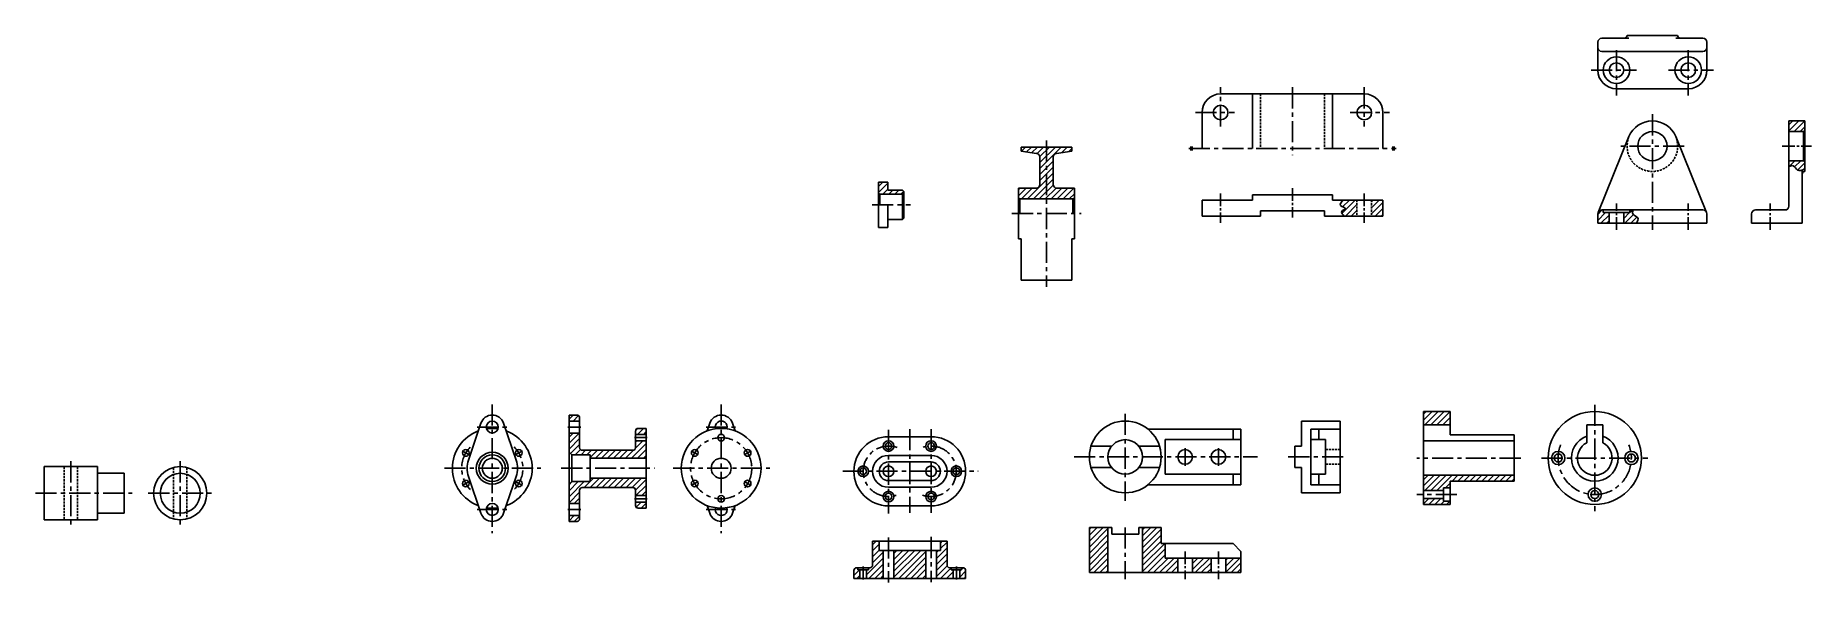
# Model space of a CAD drawing. Header units: millimetres. Extents: x 568 to 1904, y 169 to 580.
import ezdxf

# ---------------------------------------------------------------- set-up
doc = ezdxf.new("R2010")
doc.units = ezdxf.units.MM
doc.header["$LTSCALE"] = 0.5
for name, pattern in [('CENTER', [50.8, 31.75, -6.35, 6.35, -6.35]), ('CENTER2', [28.575, 19.05, -3.175, 3.175, -3.175]), ('HIDDEN2', [4.7625, 3.175, -1.5875])]:
    doc.linetypes.add(name, pattern=pattern)
for name, color, linetype in [('가는실선', 1, 'Continuous'), ('숨은선', 2, 'HIDDEN2'), ('외형선', 3, 'Continuous'), ('중심선', 1, 'CENTER')]:
    doc.layers.add(name, color=color, linetype=linetype)
pattern_1 = [(45, (-4514.782, -3818.2946), (-2.245064, 2.245064), [])]

# ---------------------------------------------------------------- blocks, each defined once
blk = doc.blocks.new('*U21')
at = {"layer": '외형선'}
blk.add_circle((0, 0), 2.5, dxfattribs=at)
blk = doc.blocks.new('*U22')
at = {"layer": '외형선', "color": 0, "linetype": 'ByBlock', "lineweight": -2, "transparency": 16777216}
for p, rotation in [((5605.6, 4084.3), 59.99999999999999), ((5645.4, 4084.3), 299.9999999999999), ((5605.6, 4061.3), 120), ((5645.4, 4061.3), 240), ((5625.5, 4049.8), 180)]:
    blk.add_blockref('*U21', p, dxfattribs=dict(at, rotation=rotation))
blk.add_blockref('*U21', (5625.5, 4095.8), dxfattribs=at)

msp = doc.modelspace()

# ---------------------------------------------------------------- hatches: boundary and pattern name
at = {"layer": '가는실선'}
h = msp.add_hatch(dxfattribs=at)
h.set_pattern_fill('ANSI31', color=256)
h.paths.add_polyline_path([(1898.6, 515.7), (1886.6, 515.7), (1886.6, 507.7), (1897.6, 507.7), (1898.6, 508.7)])
edge = h.paths.add_edge_path()
edge.add_line((1898.6, 484.7), (1897.6, 485.7))
edge.add_line((1897.6, 485.7), (1886.6, 485.7))
edge.add_line((1886.6, 485.7), (1886.6, 481.3))
edge.add_spline(control_points=[(1886.6, 481.3), (1887.8, 482), (1890.3, 482.7), (1892.9, 477.9), (1895.3, 478.2), (1896.6, 478.8)], knot_values=[2.427156, 2.427156, 2.427156, 2.427156, 6.142079, 10.538014, 14.701982, 14.701982, 14.701982, 14.701982], degree=3, periodic=0)
edge.add_spline(control_points=[(1896.6, 478.8), (1897.3, 479.1), (1897.9, 479.5), (1898.6, 480)], knot_values=[14.701982, 14.701982, 14.701982, 14.701982, 16.804376, 16.804376, 16.804376, 16.804376], degree=3, periodic=0)
edge.add_line((1898.6, 480), (1898.6, 484.7))
h = msp.add_hatch(dxfattribs=at)
h.set_pattern_fill('ANSI31', color=256)
h.set_pattern_definition(pattern_1)
h.paths.add_polyline_path([(1328.5, 496), (1309.5, 496), (1309.5, 493), (1320.9, 491.3, -0.373238), (1323.5, 488.4), (1323.5, 468, -0.414214), (1320.5, 465), (1307.5, 465), (1307.5, 458), (1308.5, 457), (1328.5, 457)])
h.paths.add_polyline_path([(1349.5, 465), (1336.5, 465, -0.414214), (1333.5, 468), (1333.5, 488.4, -0.373238), (1336.1, 491.3), (1347.5, 493), (1347.5, 496), (1328.5, 496), (1328.5, 457), (1348.5, 457), (1349.5, 458)])
h = msp.add_hatch(dxfattribs=at)
h.set_pattern_fill('ANSI31', color=256)
h.set_pattern_definition(pattern_1)
h.paths.add_polyline_path([(1209.3, 469.6), (1202.3, 469.6), (1202.3, 461.6), (1203.3, 460.6), (1221.3, 460.6), (1221.3, 462.6), (1220.3, 463.6), (1209.3, 463.6)])
h = msp.add_hatch(dxfattribs=at)
h.set_pattern_fill('ANSI31', color=256)
edge = h.paths.add_edge_path()
edge.add_line((1561.9, 456.1), (1551.6, 456.1))
edge.add_spline(control_points=[(1551.6, 456.1), (1550.2, 454.6), (1547.5, 451.7), (1555.4, 450), (1548.7, 447.7), (1551.1, 445.4), (1552.4, 444.1)], knot_values=[0, 0, 0, 0, 4.491944, 8.60209, 12.002663, 16.007069, 16.007069, 16.007069, 16.007069], degree=3, periodic=0)
edge.add_line((1552.4, 444.1), (1561.9, 444.1))
edge.add_line((1561.9, 444.1), (1561.9, 456.1))
h.paths.add_polyline_path([(1581.4, 456.1), (1572.9, 456.1), (1572.9, 444.1), (1581.4, 444.1)])
h = msp.add_hatch(dxfattribs=at)
h.set_pattern_fill('ANSI31', color=256)
h.paths.add_polyline_path([(1751.5, 446.7), (1747, 446.7), (1747, 448.7), (1746, 448.7, 0.414214), (1743, 445.7), (1743, 438.7), (1751.5, 438.7)])
edge = h.paths.add_edge_path()
edge.add_spline(control_points=[(1771.6, 438.7), (1773, 440.3), (1774.7, 443.1), (1768.7, 445), (1769, 447.5), (1769.5, 448.7)], knot_values=[2.555555, 2.555555, 2.555555, 2.555555, 7.668134, 12.030878, 15.620642, 15.620642, 15.620642, 15.620642], degree=3, periodic=0)
edge.add_line((1769.5, 448.7), (1767, 448.7))
edge.add_line((1767, 448.7), (1767, 446.7))
edge.add_line((1767, 446.7), (1762.5, 446.7))
edge.add_line((1762.5, 446.7), (1762.5, 438.7))
edge.add_line((1762.5, 438.7), (1771.6, 438.7))
h = msp.add_hatch(dxfattribs=at)
h.set_pattern_fill('ANSI31', color=256)
h.set_pattern_definition([(45, (-4536.6344, -3818.2946), (-2.245064, 2.245064), [])])
h.paths.add_polyline_path([(977.5, 290), (977.5, 292.5, 0.414214), (975.5, 294.5), (969.5, 294.5), (969.5, 290)])
h.paths.add_polyline_path([(1027.5, 280), (1027.5, 284.5), (1021.5, 284.5, 0.414214), (1019.5, 282.5), (1019.5, 280)])
h.paths.add_polyline_path([(1017.5, 268), (979.5, 268, -0.414214), (977.5, 270), (977.5, 281), (969.5, 281), (969.5, 266.5), (971.5, 264.5), (985.5, 264.5), (985.5, 262), (1027.5, 262), (1027.5, 275), (1019.5, 275), (1019.5, 270, -0.414214)])
h.paths.add_polyline_path([(985.5, 247), (985.5, 244.5), (971.5, 244.5), (969.5, 242.5), (969.5, 228), (977.5, 228), (977.5, 238, -0.414214), (979.5, 240), (1017.5, 240, -0.414214), (1019.5, 238), (1019.5, 234), (1027.5, 234), (1027.5, 247)])
h.paths.add_polyline_path([(1027.5, 224.5), (1027.5, 229), (1019.5, 229), (1019.5, 226.5, 0.414214), (1021.5, 224.5)])
h.paths.add_polyline_path([(975.5, 214.5, 0.414214), (977.5, 216.5), (977.5, 219), (969.5, 219), (969.5, 214.5)])
h = msp.add_hatch(dxfattribs=at)
h.set_pattern_fill('ANSI31', color=256)
h.set_pattern_definition(pattern_1)
h.paths.add_polyline_path([(1188.2, 178.2), (1186.7, 178.2), (1186.7, 179.7), (1185.7, 179.7, 0.414214), (1183.7, 177.7), (1183.7, 171.7), (1188.2, 171.7)])
h.paths.add_polyline_path([(1205.7, 192.7), (1202.7, 192.7), (1202.7, 199.7), (1197.7, 199.7), (1197.7, 181.7, -0.414214), (1195.7, 179.7), (1194.7, 179.7), (1194.7, 178.2), (1193.2, 178.2), (1193.2, 171.7), (1205.7, 171.7)])
h.paths.add_polyline_path([(1237.7, 192.7), (1213.7, 192.7), (1213.7, 171.7), (1237.7, 171.7)])
h.paths.add_polyline_path([(1258.2, 178.2), (1256.7, 178.2), (1256.7, 179.7), (1255.7, 179.7, -0.414214), (1253.7, 181.7), (1253.7, 199.7), (1248.7, 199.7), (1248.7, 192.7), (1245.7, 192.7), (1245.7, 171.7), (1258.2, 171.7)])
h.paths.add_polyline_path([(1267.7, 177.7, 0.414214), (1265.7, 179.7), (1264.7, 179.7), (1264.7, 178.2), (1263.2, 178.2), (1263.2, 171.7), (1267.7, 171.7)])
at = {"layer": '중심선'}
h = msp.add_hatch(dxfattribs=at)
h.set_pattern_fill('ANSI31', color=256)
h.set_pattern_definition([(45, (-4697.1502, -3818.2946), (-2.245064, 2.245064), [])])
h.paths.add_polyline_path([(1612, 297.2), (1612, 287.2), (1632, 287.2), (1632, 297.2)])
h.paths.add_polyline_path([(1632, 227.2), (1632, 229.7), (1627, 229.7), (1627, 231.7), (1612, 231.7), (1612, 227.2)])
h.paths.add_polyline_path([(1612, 249.2), (1612, 237.7), (1627, 237.7), (1627, 239.7), (1632, 239.7), (1632, 244.7), (1680, 244.7), (1680, 249.2)])
h = msp.add_hatch(dxfattribs=at)
h.set_pattern_fill('ANSI31', color=256)
h.set_pattern_definition([(45, (-4592.4907, -3818.2946), (-2.245064, 2.245064), [])])
h.paths.add_polyline_path([(1374.7, 210), (1360.7, 210), (1360.7, 176), (1374.7, 176)])
h.paths.add_polyline_path([(1417.7, 198), (1414.7, 198), (1414.7, 210), (1400.7, 210), (1400.7, 176), (1427.2, 176), (1427.2, 187), (1417.7, 187)])
h.paths.add_polyline_path([(1452.2, 176), (1452.2, 187), (1438.2, 187), (1438.2, 176)])
h.paths.add_polyline_path([(1474.7, 176), (1474.7, 187), (1463.2, 187), (1463.2, 176)])

# ---------------------------------------------------------------- linework, layer by layer
at = {"layer": '가는실선'}
for points, knots in [([(1886.6, 481.3), (1887.8, 482), (1890.3, 482.7), (1893.3, 477.1), (1896.6, 478.5), (1898.6, 480)], [2.427156, 2.427156, 2.427156, 2.427156, 6.142079, 10.538014, 16.804376, 16.804376, 16.804376, 16.804376]), ([(1769.5, 448.7), (1769, 447.5), (1768.7, 445), (1774.7, 443.1), (1773, 440.3), (1771.6, 438.7)], [2.555555, 2.555555, 2.555555, 2.555555, 6.145318, 10.508063, 15.620642, 15.620642, 15.620642, 15.620642])]:
    msp.add_open_spline(points, degree=3, knots=knots, dxfattribs=at)
msp.add_spline([(1551.6, 456.1), (1549.6, 452.1), (1553.1, 449.8), (1550.4, 447.6), (1552.4, 444.1)], degree=3, dxfattribs=at)
at = {"layer": '숨은선'}
for p, q in [((1489.4, 536), (1489.4, 495)), ((1537.4, 536), (1537.4, 495)), ((1561.9, 456.1), (1561.9, 444.1)), ((1572.9, 456.1), (1572.9, 444.1)), ((1538.3, 268.5), (1549.3, 268.5)), ((590, 255.7), (590, 215.7)), ((600, 255.7), (600, 215.7)), ((672.2, 255), (672.2, 216.3)), ((682.2, 255), (682.2, 216.3)), ((1538.3, 257.5), (1549.3, 257.5))]:
    msp.add_line(p, q, dxfattribs=at)
msp.add_arc((1784, 496.7), 19, 157.8808, 22.1192, dxfattribs=at)
at = {"layer": '외형선'}
for p, q in [((1743, 553.9), (1743, 574.9)), ((1746, 577.9), (1766.4, 577.9)), ((1765, 579.9), (1803, 579.9)), ((1801.6, 577.9), (1822, 577.9)), ((1825, 553.9), (1825, 574.9)), ((1746, 567.9), (1822, 567.9)), ((1567.4, 536), (1459.4, 536)), ((1483.4, 536), (1483.4, 495)), ((1543.4, 536), (1543.4, 495)), ((1757, 539.9), (1811, 539.9)), ((1445.4, 522), (1445.4, 495)), ((1581.4, 495), (1581.4, 522)), ((1886.6, 451.7), (1886.6, 515.7)), ((1886.6, 515.7), (1898.6, 515.7)), ((1886.6, 507.7), (1897.6, 507.7)), ((1897.6, 507.7), (1898.6, 508.7)), ((1897.6, 507.7), (1897.6, 485.7)), ((1898.6, 477.7), (1898.6, 515.7)), ((1309.5, 496), (1347.5, 496)), ((1309.5, 493), (1309.5, 496)), ((1347.5, 493), (1347.5, 496)), ((1766.4, 503.9), (1743.2, 446.8)), ((1801.6, 503.9), (1824.7, 446.8)), ((1320.9, 491.3), (1309.5, 493)), ((1323.5, 468), (1323.5, 488.4)), ((1333.5, 468), (1333.5, 488.4)), ((1347.5, 493), (1336.1, 491.3)), ((1886.6, 485.7), (1897.6, 485.7)), ((1897.6, 485.7), (1898.6, 484.7)), ((1202.3, 469.6), (1209.3, 469.6)), ((1202.3, 469.6), (1202.3, 461.6)), ((1209.3, 463.6), (1209.3, 469.6)), ((1896.6, 438.7), (1896.6, 478.8)), ((1202.3, 461.6), (1202.3, 435.6)), ((1203.3, 460.6), (1202.3, 461.6)), ((1203.3, 460.6), (1220.3, 460.6)), ((1203.3, 460.6), (1203.3, 452.6)), ((1209.3, 463.6), (1220.3, 463.6)), ((1220.3, 463.6), (1221.3, 462.6)), ((1220.3, 460.6), (1221.3, 461.6)), ((1220.3, 460.6), (1220.3, 441.6)), ((1221.3, 460.6), (1221.3, 462.6)), ((1221.3, 442.6), (1221.3, 460.6)), ((1307.5, 458), (1307.5, 465)), ((1307.5, 465), (1320.5, 465)), ((1308.5, 457), (1307.5, 458)), ((1307.5, 458), (1307.5, 427)), ((1308.5, 457), (1348.5, 457)), ((1308.5, 457), (1308.5, 446)), ((1336.5, 465), (1349.5, 465)), ((1348.3, 457), (1348.3, 446)), ((1348.5, 457), (1349.5, 458)), ((1349.5, 458), (1349.5, 465)), ((1349.5, 458), (1349.5, 427)), ((1445.4, 456.1), (1445.4, 444.1)), ((1445.4, 456.1), (1483.4, 456.1)), ((1483.4, 460.1), (1483.4, 456.1)), ((1483.4, 460.1), (1543.4, 460.1)), ((1543.4, 460.1), (1543.4, 456.1)), ((1543.4, 456.1), (1581.4, 456.1)), ((1581.4, 456.1), (1581.4, 444.1)), ((1209.3, 435.6), (1209.3, 452.6)), ((1209.3, 441.6), (1220.3, 441.6)), ((1220.3, 441.6), (1221.3, 442.6)), ((1445.4, 444.1), (1489.4, 444.1)), ((1489.4, 448.1), (1489.4, 444.1)), ((1489.4, 448.1), (1537.4, 448.1)), ((1537.4, 448.1), (1537.4, 444.1)), ((1537.4, 444.1), (1581.4, 444.1)), ((1743, 438.7), (1743, 445.7)), ((1746, 448.7), (1822, 448.7)), ((1747, 446.7), (1747, 448.7)), ((1747, 446.7), (1767, 446.7)), ((1751.5, 438.7), (1751.5, 446.7)), ((1762.5, 438.7), (1762.5, 446.7)), ((1767, 446.7), (1767, 448.7)), ((1825, 438.7), (1825, 445.7)), ((1858.6, 438.7), (1858.6, 445.7)), ((1861.6, 448.7), (1883.6, 448.7)), ((1202.3, 435.6), (1209.3, 435.6)), ((1743, 438.7), (1825, 438.7)), ((1858.6, 438.7), (1896.6, 438.7)), ((1307.5, 427), (1309.5, 427)), ((1309.5, 427), (1309.5, 396)), ((1347.5, 427), (1347.5, 396)), ((1347.5, 427), (1349.5, 427)), ((1309.5, 396), (1347.5, 396)), ((969.5, 294.5), (969.5, 214.5)), ((969.5, 294.5), (975.5, 294.5)), ((1612, 297.2), (1612, 227.2)), ((1632, 297.2), (1612, 297.2)), ((1632, 297.2), (1632, 279.7)), ((903.3, 288.4), (893.8, 260.6)), ((920.3, 288.4), (929.8, 260.6)), ((969.5, 290), (977.5, 290)), ((969.5, 281), (977.5, 281)), ((977.5, 292.5), (977.5, 270)), ((1019.5, 282.5), (1019.5, 270)), ((1021.5, 284.5), (1027.5, 284.5)), ((1027.5, 284.5), (1027.5, 224.5)), ((1075.4, 288.4), (1073.4, 282.6)), ((1092.4, 288.4), (1094.4, 282.6)), ((1404.7, 284), (1474.7, 284)), ((1468.7, 284), (1468.7, 276)), ((1474.7, 284), (1474.7, 242)), ((1520.3, 290), (1549.3, 290)), ((1520.3, 271), (1520.3, 290)), ((1527.3, 242), (1527.3, 284)), ((1527.3, 284), (1549.3, 284)), ((1533.3, 276), (1533.3, 284)), ((1549.3, 236), (1549.3, 290)), ((1632, 287.2), (1612, 287.2)), ((1734.7, 287.2), (1746.7, 287.2)), ((1734.7, 273.7), (1734.7, 287.2)), ((1746.7, 273.7), (1746.7, 287.2)), ((979.5, 268), (1017.5, 268)), ((1019.5, 280), (1027.5, 280)), ((1019.5, 275), (1027.5, 275)), ((1209.7, 278.2), (1241.7, 278.2)), ((1361.9, 271), (1377.5, 271)), ((1397.9, 271), (1413.5, 271)), ((1417.7, 276), (1474.7, 276)), ((1417.7, 276), (1417.7, 250)), ((1515.3, 255), (1515.3, 271)), ((1515.3, 271), (1520.3, 271)), ((1527.3, 276), (1538.3, 276)), ((1538.3, 250), (1538.3, 276)), ((1680, 275.2), (1612, 275.2)), ((1680, 279.7), (1632, 279.7)), ((1680, 279.7), (1680, 244.7)), ((615, 255.7), (575, 255.7)), ((575, 255.7), (575, 215.7)), ((615, 215.7), (615, 255.7)), ((971.5, 264.5), (969.5, 266.5)), ((971.5, 264.5), (985.5, 264.5)), ((971.5, 264.5), (971.5, 244.5)), ((985.5, 264.5), (985.5, 244.5)), ((985.5, 262), (1027.5, 262)), ((1209.7, 264.2), (1241.7, 264.2)), ((1209.7, 259.2), (1241.7, 259.2)), ((1361.9, 255), (1377.5, 255)), ((1397.9, 255), (1413.5, 255)), ((1515.3, 255), (1520.3, 255)), ((1520.3, 236), (1520.3, 255)), ((615, 250.7), (635, 250.7)), ((635, 220.7), (635, 250.7)), ((903.3, 220.6), (893.8, 248.4)), ((920.3, 220.6), (929.8, 248.4)), ((971.5, 244.5), (969.5, 242.5)), ((971.5, 244.5), (985.5, 244.5)), ((985.5, 247), (1027.5, 247)), ((1209.7, 245.2), (1241.7, 245.2)), ((1404.7, 242), (1474.7, 242)), ((1417.7, 250), (1474.7, 250)), ((1468.7, 250), (1468.7, 242)), ((1527.3, 250), (1538.3, 250)), ((1527.3, 242), (1549.3, 242)), ((1533.3, 242), (1533.3, 250)), ((1680, 249.2), (1612, 249.2)), ((1680, 244.7), (1632, 244.7)), ((1632, 244.7), (1632, 227.2)), ((969.5, 228), (977.5, 228)), ((977.5, 238), (977.5, 216.5)), ((979.5, 240), (1017.5, 240)), ((1019.5, 238), (1019.5, 226.5)), ((1019.5, 234), (1027.5, 234)), ((1019.5, 229), (1027.5, 229)), ((1209.7, 240.2), (1241.7, 240.2)), ((1520.3, 236), (1549.3, 236)), ((1627, 237.7), (1612, 237.7)), ((1627, 231.7), (1612, 231.7)), ((1632, 227.2), (1612, 227.2)), ((1632, 239.7), (1627, 239.7)), ((1627, 239.7), (1627, 229.7)), ((1632, 229.7), (1627, 229.7)), ((575, 215.7), (615, 215.7)), ((615, 220.7), (635, 220.7)), ((969.5, 219), (977.5, 219)), ((969.5, 214.5), (975.5, 214.5)), ((1021.5, 224.5), (1027.5, 224.5)), ((1075.4, 220.6), (1073.4, 226.4)), ((1092.4, 220.6), (1094.4, 226.4)), ((1209.7, 226.2), (1241.7, 226.2)), ((1360.7, 210), (1360.7, 176)), ((1360.7, 210), (1377.5, 210)), ((1374.7, 210), (1374.7, 176)), ((1377.5, 210), (1377.5, 205)), ((1377.5, 205), (1397.9, 205)), ((1397.9, 210), (1397.9, 205)), ((1397.9, 210), (1414.7, 210)), ((1400.7, 210), (1400.7, 176)), ((1414.7, 210), (1414.7, 198)), ((1197.7, 199.7), (1253.7, 199.7)), ((1197.7, 199.7), (1197.7, 181.7)), ((1202.7, 199.7), (1202.7, 192.7)), ((1202.7, 192.7), (1248.7, 192.7)), ((1205.7, 192.7), (1205.7, 171.7)), ((1213.7, 192.7), (1213.7, 171.7)), ((1237.7, 192.7), (1237.7, 171.7)), ((1245.7, 192.7), (1245.7, 171.7)), ((1248.7, 199.7), (1248.7, 192.7)), ((1253.7, 199.7), (1253.7, 181.7)), ((1414.7, 198), (1468.7, 198)), ((1417.7, 198), (1417.7, 187)), ((1417.7, 187), (1474.7, 187)), ((1427.2, 187), (1427.2, 176)), ((1438.2, 187), (1438.2, 176)), ((1452.2, 187), (1452.2, 176)), ((1463.2, 187), (1463.2, 176)), ((1468.7, 198), (1474.7, 192)), ((1474.7, 192), (1474.7, 176)), ((1183.7, 177.7), (1183.7, 171.7)), ((1185.7, 179.7), (1195.7, 179.7)), ((1186.7, 179.7), (1186.7, 178.2)), ((1186.7, 178.2), (1194.7, 178.2)), ((1188.2, 178.2), (1188.2, 171.7)), ((1193.2, 178.2), (1193.2, 171.7)), ((1194.7, 179.7), (1194.7, 178.2)), ((1255.7, 179.7), (1265.7, 179.7)), ((1256.7, 179.7), (1256.7, 178.2)), ((1256.7, 178.2), (1264.7, 178.2)), ((1258.2, 178.2), (1258.2, 171.7)), ((1263.2, 178.2), (1263.2, 171.7)), ((1264.7, 179.7), (1264.7, 178.2)), ((1267.7, 177.7), (1267.7, 171.7)), ((1360.7, 176), (1474.7, 176)), ((1183.7, 171.7), (1267.7, 171.7))]:
    msp.add_line(p, q, dxfattribs=at)
for centre, radius in [((1757, 553.9), 10), ((1811, 553.9), 10), ((1757, 553.9), 5.5), ((1811, 553.9), 5.5), ((1459.4, 522), 5.5), ((1567.4, 522), 5.5), ((1784, 496.7), 11), ((1740.7, 262.2), 35), ((911.8, 285.5), 4.5), ((1083.9, 254.5), 30), ((1387.7, 263), 27), ((891.9, 266), 2.5), ((931.7, 266), 2.5), ((1209.7, 271.2), 4), ((1209.7, 271.2), 2.5), ((1241.7, 271.2), 4), ((1241.7, 271.2), 2.5), ((1387.7, 263), 13), ((1432.7, 263), 5.5), ((1457.7, 263), 5.5), ((1713.2, 262.2), 5), ((1768.2, 262.2), 5), ((677.2, 235.7), 20), ((911.8, 254.5), 12), ((911.8, 254.5), 10), ((911.8, 254.5), 7.5), ((1083.9, 254.5), 7.5), ((1190.7, 252.2), 4), ((1190.7, 252.2), 2.5), ((1209.7, 252.2), 4), ((1241.7, 252.2), 4), ((1260.7, 252.2), 4), ((1260.7, 252.2), 2.5), ((1713.2, 262.2), 3), ((1768.2, 262.2), 3), ((677.2, 235.7), 15), ((891.9, 243), 2.5), ((931.7, 243), 2.5), ((911.8, 223.5), 4.5), ((1209.7, 233.2), 4), ((1209.7, 233.2), 2.5), ((1241.7, 233.2), 4), ((1241.7, 233.2), 2.5), ((1740.7, 234.7), 5), ((1740.7, 234.7), 3)]:
    msp.add_circle(centre, radius, dxfattribs=at)
for centre, radius, start, end in [((1746, 574.9), 3, 90, 180), ((1763, 579.9), 2, 270, 0.0272), ((1805, 579.9), 2, 180.0272, 270), ((1822, 574.9), 3, 0, 90), ((1746, 570.9), 3, 180, 270), ((1822, 570.9), 3, 270, 0), ((1757, 553.9), 14, 180, 270), ((1811, 553.9), 14, 270, 0), ((1459.4, 522), 14, 90, 180), ((1567.4, 522), 14, 0, 90), ((1784, 496.7), 19, 22.1192, 157.8808), ((1320.5, 488.4), 3, 0, 81.8699), ((1336.5, 488.4), 3, 98.1301, 180), ((1320.5, 468), 3, 270, 0), ((1336.5, 468), 3, 180, 270), ((1898.6, 475.7), 2, 90, 180), ((1746, 445.7), 3, 90, 180), ((1822, 445.7), 3, 0, 90), ((1861.6, 445.7), 3, 90, 180), ((1883.6, 451.7), 3, 270, 360), ((911.8, 285.5), 9, 18.8191, 161.1809), ((975.5, 292.5), 2, 0, 90), ((1083.9, 285.5), 9, 18.8191, 161.1809), ((911.8, 254.5), 30, 110.4774, 249.5226), ((911.8, 254.5), 30, 81.7497, 98.2503), ((911.8, 254.5), 30, 290.4774, 69.5226), ((1021.5, 282.5), 2, 90, 180), ((1083.9, 285.5), 4.5, 343.0691, 196.9309), ((979.5, 270), 2, 180, 270), ((1017.5, 270), 2, 270, 0), ((1209.7, 252.2), 26, 90, 270), ((1241.7, 252.2), 26, 270, 90), ((1740.7, 262.2), 17.5, 110.051, 69.949), ((1740.7, 262.2), 13, 117.4864, 62.5136), ((911.8, 254.5), 19, 161.1809, 198.8191), ((911.8, 254.5), 19, 341.1809, 18.8191), ((1209.7, 252.2), 12, 90, 270), ((1209.7, 252.2), 7, 90, 270), ((1241.7, 252.2), 12, 270, 90), ((1241.7, 252.2), 7, 270, 90), ((979.5, 238), 2, 90, 180), ((1017.5, 238), 2, 0, 90), ((911.8, 223.5), 9, 198.8191, 341.1809), ((911.8, 254.5), 30, 261.7497, 278.2503), ((975.5, 216.5), 2, 270, 0), ((1021.5, 226.5), 2, 180, 270), ((1083.9, 223.5), 9, 198.8191, 341.1809), ((1083.9, 223.5), 4.5, 163.0691, 16.9309), ((1185.7, 177.7), 2, 90, 180), ((1195.7, 181.7), 2, 270, 0), ((1255.7, 181.7), 2, 180, 270), ((1265.7, 177.7), 2, 0, 90)]:
    msp.add_arc(centre, radius, start, end, dxfattribs=at)
at = {"layer": '중심선'}
for p, q in [((1757, 568.9), (1757, 534.9)), ((1811, 568.9), (1811, 534.9)), ((1738, 553.9), (1772, 553.9)), ((1796, 553.9), (1830, 553.9)), ((1459.4, 511.5), (1459.4, 541)), ((1513.4, 541), (1513.4, 490)), ((1567.4, 541), (1567.4, 511.5)), ((1440.4, 522), (1469.9, 522)), ((1556.9, 522), (1586.4, 522)), ((1784, 520.7), (1784, 433.7)), ((1328.5, 501), (1328.5, 391)), ((1435.4, 495), (1591.4, 495)), ((1437, 496.4), (1437, 493.5)), ((1438, 496.4), (1438, 493.5)), ((1588.8, 496.4), (1588.8, 493.5)), ((1589.8, 496.4), (1589.8, 493.5)), ((1808, 496.7), (1760, 496.7)), ((1302.5, 446), (1354.5, 446)), ((911.8, 302.5), (911.8, 205.7)), ((1083.9, 302.5), (1083.9, 205.7)), ((1387.7, 295.4), (1387.7, 230.1)), ((1740.7, 302.2), (1740.7, 222.2)), ((968.7, 285.5), (978.3, 285.5)), ((1072.5, 285.5), (1095.5, 285.5)), ((1209.7, 283.4), (1209.7, 220.4)), ((1225.7, 283.9), (1225.7, 221)), ((1241.7, 283.9), (1241.7, 221)), ((889.2, 267.5), (894.5, 264.5)), ((934.4, 267.5), (929.1, 264.5)), ((1061.3, 267.5), (1066.6, 264.5)), ((1106.4, 267.5), (1101.2, 264.5)), ((1432.7, 269.6), (1432.7, 256.3)), ((1457.7, 269.6), (1457.7, 256.3)), ((595, 259.7), (595, 211.3)), ((677.2, 259.7), (677.2, 211.3)), ((875.8, 254.5), (948.4, 254.5)), ((963.7, 254.5), (1033.8, 254.5)), ((1047.9, 254.5), (1120.5, 254.5)), ((1349.3, 263), (1487.2, 263)), ((1510.3, 263), (1554.3, 263)), ((1685, 262.2), (1607, 262.2)), ((1700.7, 262.2), (1780.7, 262.2)), ((889.2, 241.5), (894.5, 244.5)), ((934.4, 241.5), (929.1, 244.5)), ((1061.3, 241.5), (1066.6, 244.5)), ((1106.4, 241.5), (1101.2, 244.5)), ((1175.3, 252.2), (1277, 252.2)), ((568.4, 235.7), (641, 235.7)), ((653.2, 235.7), (701.6, 235.7)), ((1637, 234.7), (1607, 234.7)), ((968.7, 223.5), (978.3, 223.5)), ((1072.5, 223.5), (1095.5, 223.5)), ((1209.7, 202.5), (1209.7, 168.6)), ((1241.7, 202.8), (1241.7, 168.9)), ((1387.7, 210), (1387.7, 171)), ((1190.7, 180.5), (1190.7, 170.8)), ((1260.7, 180.5), (1260.7, 170.8))]:
    msp.add_line(p, q, dxfattribs=at)
at = {"layer": '중심선', "linetype": 'CENTER2'}
for p, q in [((1881.6, 496.7), (1903.6, 496.7)), ((1459.4, 461.1), (1459.4, 439.1)), ((1513.4, 465.1), (1513.4, 443.1)), ((1567.4, 461.1), (1567.4, 439.1)), ((1757, 433.7), (1757, 453.7)), ((1811, 433.7), (1811, 453.7)), ((1872.6, 433.7), (1872.6, 453.7)), ((1432.7, 192), (1432.7, 171)), ((1457.7, 192), (1457.7, 171))]:
    msp.add_line(p, q, dxfattribs=at)
at = {"layer": '중심선', "linetype": 'CENTER'}
for p, q in [((1197.3, 452.6), (1226.3, 452.6)), ((900.4, 285.5), (923.4, 285.5)), ((1018.7, 277.5), (1028.3, 277.5)), ((1018.7, 231.5), (1028.3, 231.5)), ((900.4, 223.5), (923.4, 223.5))]:
    msp.add_line(p, q, dxfattribs=at)
at = {"layer": '중심선'}
msp.add_circle((1083.9, 254.5), 23, dxfattribs=at)
for centre, radius, start, end in [((911.8, 254.5), 23, 136.523, 224.2017), ((911.8, 254.5), 23, 316.523, 44.2017), ((1209.7, 252.2), 19, 70.2, 288), ((1241.7, 252.2), 19, 250.2, 108), ((1740.7, 262.2), 27.5, 159.1508, 20.8492)]:
    msp.add_arc(centre, radius, start, end, dxfattribs=at)

# ---------------------------------------------------------------- block references
at = {"layer": '외형선'}
msp.add_blockref('*U22', (-4541.6, -3818.3), dxfattribs=at)

doc.saveas('drawing.dxf')
